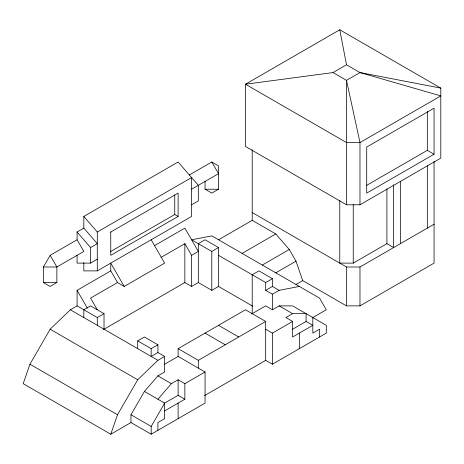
<?xml version="1.0" encoding="UTF-8"?>
<svg xmlns="http://www.w3.org/2000/svg" width="464" height="464" viewBox="0 0 464 464"><rect width="100%" height="100%" fill="white"/><g stroke="black" fill="none" stroke-linecap="round" stroke-linejoin="round"><path stroke-width="0.7" d="M104.023 329.504L104.023 313.664L97.289 317.55L77.082 305.886L70.348 309.772L50.141 329.22L29.934 364.217L23.2 383.658L110.763 434.211L130.97 422.547L151.177 434.211L205.059 403.106L205.059 371.995L178.118 356.439L164.645 364.217M110.763 434.211L117.496 414.77L137.704 379.772L157.911 360.325L164.645 356.439L164.645 371.995L157.911 375.881L144.437 391.436L130.97 414.77L130.97 422.547M50.141 255.333L56.875 266.997L56.875 282.553L50.141 286.445L43.407 282.553L43.407 266.997L50.141 255.333L77.082 239.778L77.082 232L83.822 228.108L83.822 216.444L178.118 162.006L198.325 185.333L198.325 200.889L191.586 204.781M151.177 434.211L151.177 426.433L164.645 403.106L144.437 391.436M157.911 399.214L171.378 383.658L178.118 379.772L184.852 383.658L205.059 371.995M339.77 29.789L245.473 84.228L245.473 146.45L346.504 204.781L359.977 204.781L440.8 158.114L440.8 88.119L339.77 29.789L346.504 64.786L359.977 72.564L440.8 95.897L359.977 142.558L346.504 142.558L245.473 84.228L333.03 72.564L346.504 64.786M189.237 175.027L211.793 162.006L218.527 165.892L218.527 189.225L211.793 193.111L205.059 189.225L205.059 181.447M97.289 270.889L97.289 232L191.586 177.555L191.586 216.444L97.289 270.889L83.822 270.889L83.822 262.653M110.513 232.145L178.118 193.111L178.118 216.444L110.763 255.333L110.763 232M77.082 255.333L77.082 263.111L90.555 263.111L90.555 247.556L97.289 243.664L83.822 228.108M191.586 189.225L218.527 173.669L211.793 162.006M90.555 263.111L97.289 259.219M110.513 251.587L174.748 214.501L178.118 216.444M77.082 305.886L77.082 290.331L110.763 270.889L110.763 263.111L124.23 286.445L164.645 263.111L151.177 239.778M154.292 245.758L184.852 228.114L198.325 251.442L191.586 255.333L191.586 286.445L198.325 282.553L211.793 290.331L218.527 286.445L252.723 306.188M124.23 286.445L117.496 282.553L90.555 298.108L97.289 309.772M161.043 257.41L184.852 243.664L191.586 255.333M218.527 239.778L252.207 220.336L275.778 233.943L289.252 249.499L295.986 261.168L302.725 280.61L346.504 305.886L359.977 305.886L434.066 263.111L434.066 161.443M312.214 317.904L326.296 309.778L319.563 298.108L211.793 235.892L191.586 239.778L211.793 251.442L218.527 247.556L218.527 286.445M103.669 329.423L184.852 282.553L191.586 286.445M242.104 253.39L275.778 233.943M366.212 185.623L427.327 150.336L434.066 154.228L434.066 108.176L366.711 147.065L366.711 193.111L434.066 154.228M262.311 265.054L289.252 249.499M137.704 340.883L144.437 336.997L157.911 344.775L157.911 352.553L151.177 356.439L151.177 348.661L137.704 340.883L137.704 348.661M275.778 272.832L295.986 261.168M151.177 348.661L157.911 344.775M265.675 282.553L272.414 278.667L272.414 286.445L265.675 290.331L265.675 282.553L218.527 255.333M178.118 356.439L178.118 348.661L245.473 309.772L265.675 321.442L265.675 360.331L204.56 395.612M265.675 290.331L272.414 294.222L279.148 290.331L299.355 286.445M295.986 284.496L302.725 280.61M251.592 314.018L265.675 305.886L272.414 309.772L279.148 305.886L292.622 305.886L326.296 325.328L326.296 333.106L272.414 364.217L265.675 360.331M339.77 200.326L339.77 263.111L353.237 263.111L386.918 243.67L393.652 247.556L393.652 184.776M178.118 348.661L198.325 360.325L265.675 321.442M252.207 212.558L346.504 266.997L359.977 266.997L434.066 224.222M306.089 321.442L306.089 313.664L292.622 313.664L285.882 317.55L292.622 321.442L292.622 336.997L312.823 325.328L306.089 321.442L292.622 329.22M265.675 329.22L272.414 333.106L292.622 321.442M164.036 403.46L178.118 395.328L184.852 399.214L184.852 383.658M164.645 410.884L184.852 399.214M205.059 189.225L218.527 189.225M43.407 266.997L56.875 266.997L83.822 251.442L77.082 239.778M43.407 282.553L56.875 282.553M440.8 88.119L359.977 72.564L346.504 80.342L333.03 72.564M218.527 247.556L205.059 239.778L198.325 243.664L198.325 282.553M272.414 278.667L258.941 270.889L252.207 274.775L252.207 313.664M272.414 286.445L279.148 290.331M279.148 305.886L292.622 313.664M218.527 325.328L238.734 336.997M205.059 333.106L225.266 344.775M104.023 313.664L90.555 305.886L83.822 309.772L83.822 317.55M157.911 352.553L164.645 356.439M70.348 309.772L157.911 360.325M157.911 375.881L171.378 383.658M50.141 329.22L137.704 379.772M130.97 414.77L151.177 426.433M29.934 364.217L117.496 414.77M83.822 216.444L97.289 232M77.082 232L90.555 247.556M110.763 270.889L117.496 282.553M77.082 290.331L87.365 308.137M427.327 111.482L427.327 150.336M427.327 165.892L427.327 228.114M400.386 181.447L400.386 243.67M386.918 188.825L386.918 243.67M359.977 204.781L359.977 142.558L346.504 80.342L346.504 204.781M359.977 266.997L359.977 305.886M353.237 204.659L353.237 263.111M346.504 266.997L346.504 305.886M319.563 336.997L319.563 329.22L312.823 333.106L312.823 317.55M299.355 333.106L299.355 348.661M272.414 294.222L272.414 309.772M272.414 333.106L272.414 364.217M252.207 149.773L252.207 220.336M211.793 251.442L211.793 290.331M198.325 360.325L198.325 368.103M184.852 243.664L184.852 282.553M178.118 379.772L178.118 395.328M178.118 403.106L178.118 418.661M174.748 195.06L174.748 214.501M164.645 403.106L164.645 418.661L157.911 422.547L157.911 430.325M97.289 317.55L97.289 325.328"/></g></svg>
